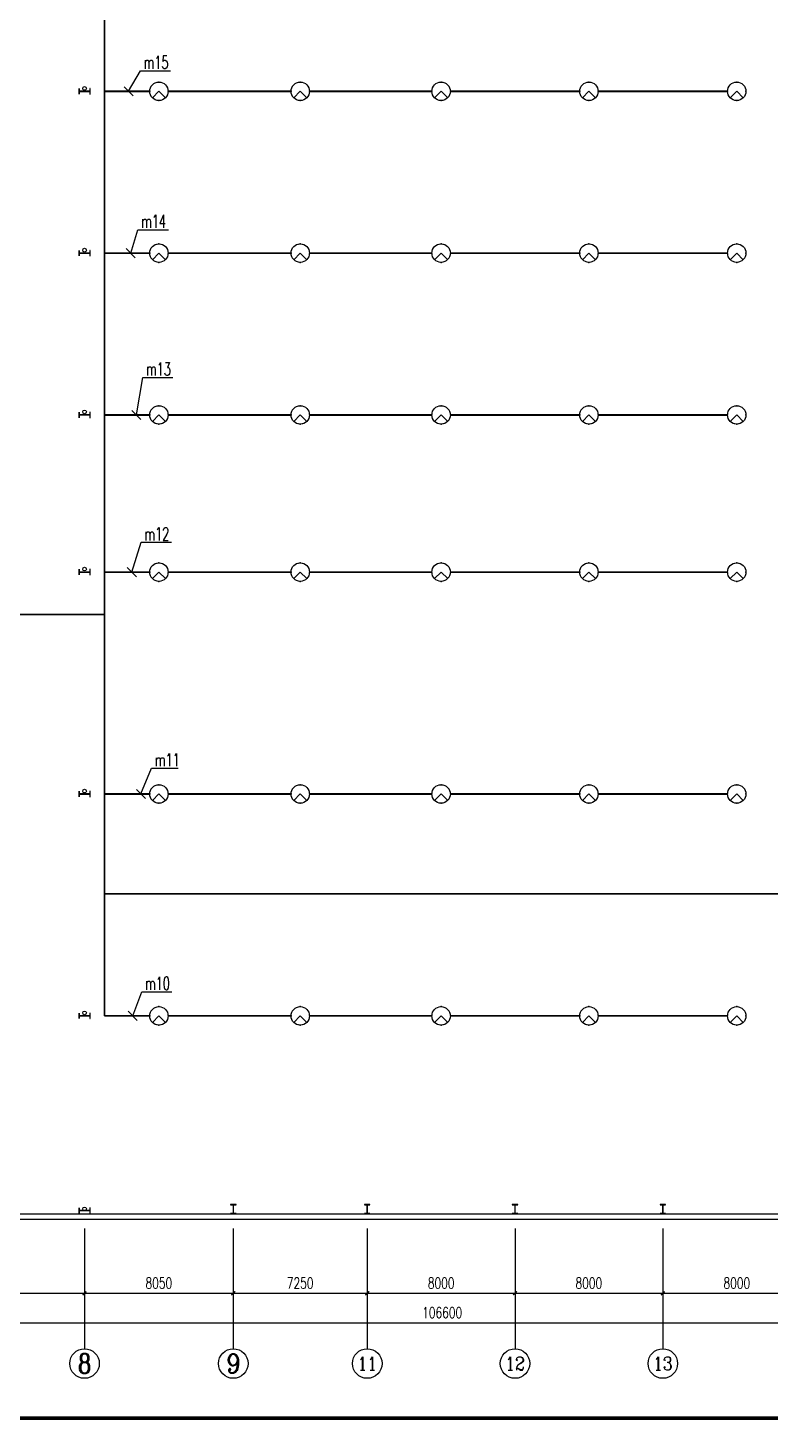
# Model space of a CAD drawing. Extents: x 69728788 to 150676229, y 20327566 to 43663798.
# Drawn here: x 75478521 to 75518701, y 20567066 to 20642363 of the extents above; entities that cross this region are included whole.
import ezdxf
from ezdxf.enums import TextEntityAlignment as Align

# ---------------------------------------------------------------- set-up
doc = ezdxf.new("R2010")
doc.units = 0
doc.header["$LTSCALE"] = 1000
doc.header["$MEASUREMENT"] = 0
doc.layers.get('0').update_dxf_attribs({"linetype": 'CONTINUOUS'})
doc.layers.get('DEFPOINTS').update_dxf_attribs({"linetype": 'CONTINUOUS'})
for name, color, linetype in [('AXIS', 3, 'CONTINUOUS'), ('AXIS_TEXT', 7, 'CONTINUOUS'), ('DIM-照明', 3, 'CONTINUOUS'), ('EQUIP-照明', 3, 'CONTINUOUS'), ('PUB_TITLE', 4, 'CONTINUOUS'), ('WALL', 6, 'CONTINUOUS'), ('WIRE-照明', 1, 'CONTINUOUS'), ('钢柱', 3, 'CONTINUOUS'), ('雨水管', 4, 'CONTINUOUS')]:
    doc.layers.add(name, color=color, linetype=linetype)
doc.styles.add('_TCH_AXIS', font='COMPLEX', dxfattribs={"bigfont": 'GBCBIG'})
doc.styles.add('_TCH_DIM_T3', font='SIMPLEX', dxfattribs={"width": 0.705882, "bigfont": 'GBCBIG'})
doc.styles.add('_TEL_DIM', font='SIMPLEX', dxfattribs={"width": 0.8, "height": 3.5, "bigfont": 'HZTXT'})
doc.styles.add('COMPLEX', font='COMPLEX')
doc.dimstyles.new('_TCH_ARCH&&200', dxfattribs={"dimtxt": 595, "dimasz": 200, "dimexe": 500, "dimexo": 600, "dimgap": 252.5, "dimtad": 1, "dimdec": 0, "dimzin": 0, "dimdsep": 46, "dimtxsty": '_TCH_DIM_T3', "dimblk": 'ARCHTICK', "dimcen": 0.09, "dimclrt": 7, "dimazin": 2, "dimtfac": 1, "dimtdec": 0, "dimtix": 1, "dimtmove": 2, "dimatfit": 3, "dimfxl": 1, "dimtolj": 1, "dimtzin": 0, "dimarcsym": 0})

# ---------------------------------------------------------------- blocks, each defined once
blk = doc.blocks.new('ysg')
at = {"layer": '雨水管'}
for centre in [(75270523, 20639089), (75270523, 20630339), (75270523, 20621589), (75270523, 20613089), (75270523, 20601089), (75270523, 20589089), (75270523, 20578491)]:
    blk.add_circle(centre, 100, dxfattribs=at)
blk = doc.blocks.new('$equip$00002831')
for q in [(-0.354, -0.354), (0.354, -0.354)]:
    blk.add_line((0, 0), q)
at = {"const_width": 0.04}
blk.add_lwpolyline([(0.5, 0, 1), (-0.5, 0, 1), (0.5, 0, -2.700563)], format="xyb", dxfattribs=at)
blk.add_circle((0, 0), 0.5)
for p in [(-0.5, 0), (0, 0.5), (0.5, 0), (0, -0.5)]:
    blk.add_point(p)
at = {"color": 7, "style": '_TEL_DIM', "flags": 1}
for tag in ['A', 'REMARK']:
    blk.add_attdef(tag, text='', height=0.00002, dxfattribs=at).set_placement((0, 0), align=Align.MIDDLE_CENTER)
blk = doc.blocks.new('_ArchTick')
at = {"color": 0, "linetype": 'ByBlock', "const_width": 0.4}
blk.add_lwpolyline([(-0.5, -0.5), (0.5, 0.5)], dxfattribs=at)
blk = doc.blocks.new('*D62')
at = {"layer": 'AXIS', "color": 0, "lineweight": -2, "transparency": 16777216}
for p, q in [((75472641, 20576829), (75472641, 20573429)), ((75481591, 20576829), (75481591, 20573429)), ((75472641, 20573929), (75481591, 20573929))]:
    blk.add_line(p, q, dxfattribs=at)
at = {"layer": 'DEFPOINTS', "color": 0, "transparency": 16777216}
for p in [(75472641, 20577429), (75481591, 20577429), (75481591, 20573929)]:
    blk.add_point(p, dxfattribs=at)
at = {"layer": 'AXIS', "color": 0, "lineweight": -2, "transparency": 16777216, "xscale": 200, "yscale": 200, "zscale": 200, "rotation": 180}
blk.add_blockref('_ArchTick', (75472641, 20573929), dxfattribs=at)
at = {"layer": 'AXIS', "color": 0, "lineweight": -2, "transparency": 16777216, "xscale": 200, "yscale": 200, "zscale": 200}
blk.add_blockref('_ArchTick', (75481591, 20573929), dxfattribs=at)
at = {"layer": 'AXIS', "color": 7, "transparency": 16777216, "insert": (75477116, 20574479), "char_height": 595, "attachment_point": 5, "style": '_TCH_DIM_T3'}
blk.add_mtext('\\A1;8950', dxfattribs=at)
blk = doc.blocks.new('*D63')
at = {"layer": 'AXIS', "color": 0, "lineweight": -2, "transparency": 16777216}
for p, q in [((75481591, 20576829), (75481591, 20573429)), ((75489641, 20576829), (75489641, 20573429)), ((75481591, 20573929), (75489641, 20573929))]:
    blk.add_line(p, q, dxfattribs=at)
at = {"layer": 'DEFPOINTS', "color": 0, "transparency": 16777216}
for p in [(75481591, 20577429), (75489641, 20577429), (75489641, 20573929)]:
    blk.add_point(p, dxfattribs=at)
at = {"layer": 'AXIS', "color": 0, "lineweight": -2, "transparency": 16777216, "xscale": 200, "yscale": 200, "zscale": 200, "rotation": 180}
blk.add_blockref('_ArchTick', (75481591, 20573929), dxfattribs=at)
at = {"layer": 'AXIS', "color": 0, "lineweight": -2, "transparency": 16777216, "xscale": 200, "yscale": 200, "zscale": 200}
blk.add_blockref('_ArchTick', (75489641, 20573929), dxfattribs=at)
at = {"layer": 'AXIS', "color": 7, "transparency": 16777216, "insert": (75485616, 20574479), "char_height": 595, "attachment_point": 5, "style": '_TCH_DIM_T3'}
blk.add_mtext('\\A1;8050', dxfattribs=at)
blk = doc.blocks.new('*D64')
at = {"layer": 'AXIS', "color": 0, "lineweight": -2, "transparency": 16777216}
for p, q in [((75489641, 20576829), (75489641, 20573429)), ((75496891, 20576829), (75496891, 20573429)), ((75489641, 20573929), (75496891, 20573929))]:
    blk.add_line(p, q, dxfattribs=at)
at = {"layer": 'DEFPOINTS', "color": 0, "transparency": 16777216}
for p in [(75489641, 20577429), (75496891, 20577429), (75496891, 20573929)]:
    blk.add_point(p, dxfattribs=at)
at = {"layer": 'AXIS', "color": 0, "lineweight": -2, "transparency": 16777216, "xscale": 200, "yscale": 200, "zscale": 200, "rotation": 180}
blk.add_blockref('_ArchTick', (75489641, 20573929), dxfattribs=at)
at = {"layer": 'AXIS', "color": 0, "lineweight": -2, "transparency": 16777216, "xscale": 200, "yscale": 200, "zscale": 200}
blk.add_blockref('_ArchTick', (75496891, 20573929), dxfattribs=at)
at = {"layer": 'AXIS', "color": 7, "transparency": 16777216, "insert": (75493266, 20574479), "char_height": 595, "attachment_point": 5, "style": '_TCH_DIM_T3'}
blk.add_mtext('\\A1;7250', dxfattribs=at)
blk = doc.blocks.new('*D65')
at = {"layer": 'AXIS', "color": 0, "lineweight": -2, "transparency": 16777216}
for p, q in [((75496891, 20576829), (75496891, 20573429)), ((75504891, 20576829), (75504891, 20573429)), ((75496891, 20573929), (75504891, 20573929))]:
    blk.add_line(p, q, dxfattribs=at)
at = {"layer": 'DEFPOINTS', "color": 0, "transparency": 16777216}
for p in [(75496891, 20577429), (75504891, 20577429), (75504891, 20573929)]:
    blk.add_point(p, dxfattribs=at)
at = {"layer": 'AXIS', "color": 0, "lineweight": -2, "transparency": 16777216, "xscale": 200, "yscale": 200, "zscale": 200, "rotation": 180}
blk.add_blockref('_ArchTick', (75496891, 20573929), dxfattribs=at)
at = {"layer": 'AXIS', "color": 0, "lineweight": -2, "transparency": 16777216, "xscale": 200, "yscale": 200, "zscale": 200}
blk.add_blockref('_ArchTick', (75504891, 20573929), dxfattribs=at)
at = {"layer": 'AXIS', "color": 7, "transparency": 16777216, "insert": (75500891, 20574479), "char_height": 595, "attachment_point": 5, "style": '_TCH_DIM_T3'}
blk.add_mtext('\\A1;8000', dxfattribs=at)
blk = doc.blocks.new('*D66')
at = {"layer": 'AXIS', "color": 0, "lineweight": -2, "transparency": 16777216}
for p, q in [((75504891, 20576829), (75504891, 20573429)), ((75512891, 20576829), (75512891, 20573429)), ((75504891, 20573929), (75512891, 20573929))]:
    blk.add_line(p, q, dxfattribs=at)
at = {"layer": 'DEFPOINTS', "color": 0, "transparency": 16777216}
for p in [(75504891, 20577429), (75512891, 20577429), (75512891, 20573929)]:
    blk.add_point(p, dxfattribs=at)
at = {"layer": 'AXIS', "color": 0, "lineweight": -2, "transparency": 16777216, "xscale": 200, "yscale": 200, "zscale": 200, "rotation": 180}
blk.add_blockref('_ArchTick', (75504891, 20573929), dxfattribs=at)
at = {"layer": 'AXIS', "color": 0, "lineweight": -2, "transparency": 16777216, "xscale": 200, "yscale": 200, "zscale": 200}
blk.add_blockref('_ArchTick', (75512891, 20573929), dxfattribs=at)
at = {"layer": 'AXIS', "color": 7, "transparency": 16777216, "insert": (75508891, 20574479), "char_height": 595, "attachment_point": 5, "style": '_TCH_DIM_T3'}
blk.add_mtext('\\A1;8000', dxfattribs=at)
blk = doc.blocks.new('*D67')
at = {"layer": 'AXIS', "color": 0, "lineweight": -2, "transparency": 16777216}
for p, q in [((75512891, 20576829), (75512891, 20573429)), ((75520891, 20576829), (75520891, 20573429)), ((75512891, 20573929), (75520891, 20573929))]:
    blk.add_line(p, q, dxfattribs=at)
at = {"layer": 'DEFPOINTS', "color": 0, "transparency": 16777216}
for p in [(75512891, 20577429), (75520891, 20577429), (75520891, 20573929)]:
    blk.add_point(p, dxfattribs=at)
at = {"layer": 'AXIS', "color": 0, "lineweight": -2, "transparency": 16777216, "xscale": 200, "yscale": 200, "zscale": 200, "rotation": 180}
blk.add_blockref('_ArchTick', (75512891, 20573929), dxfattribs=at)
at = {"layer": 'AXIS', "color": 0, "lineweight": -2, "transparency": 16777216, "xscale": 200, "yscale": 200, "zscale": 200}
blk.add_blockref('_ArchTick', (75520891, 20573929), dxfattribs=at)
at = {"layer": 'AXIS', "color": 7, "transparency": 16777216, "insert": (75516891, 20574479), "char_height": 595, "attachment_point": 5, "style": '_TCH_DIM_T3'}
blk.add_mtext('\\A1;8000', dxfattribs=at)
blk = doc.blocks.new('*D73')
at = {"layer": 'AXIS', "color": 0, "lineweight": -2, "transparency": 16777216}
for p, q in [((75447641, 20576829), (75447641, 20571829)), ((75554241, 20576829), (75554241, 20571829)), ((75447641, 20572329), (75554241, 20572329))]:
    blk.add_line(p, q, dxfattribs=at)
at = {"layer": 'DEFPOINTS', "color": 0, "transparency": 16777216}
for p in [(75447641, 20577429), (75554241, 20577429), (75554241, 20572329)]:
    blk.add_point(p, dxfattribs=at)
at = {"layer": 'AXIS', "color": 0, "lineweight": -2, "transparency": 16777216, "xscale": 200, "yscale": 200, "zscale": 200, "rotation": 180}
blk.add_blockref('_ArchTick', (75447641, 20572329), dxfattribs=at)
at = {"layer": 'AXIS', "color": 0, "lineweight": -2, "transparency": 16777216, "xscale": 200, "yscale": 200, "zscale": 200}
blk.add_blockref('_ArchTick', (75554241, 20572329), dxfattribs=at)
at = {"layer": 'AXIS', "color": 7, "transparency": 16777216, "insert": (75500941, 20572879), "char_height": 595, "attachment_point": 5, "style": '_TCH_DIM_T3'}
blk.add_mtext('\\A1;106600', dxfattribs=at)
blk = doc.blocks.new('_AXISO')
blk.add_circle((0, 0), 0.5)
at = {"layer": 'AXIS_TEXT', "style": 'COMPLEX', "width": 1.041667}
blk.add_attdef('A', text='', height=0.56, dxfattribs=at).set_placement((-0.25, -0.28), (0.25, -0.28), align=Align.FIT)

msp = doc.modelspace()

# ---------------------------------------------------------------- linework, layer by layer
at = {"layer": 'AXIS'}
for p, q in [((75481590.8, 20577429.3), (75481590.8, 20570929.3)), ((75489640.8, 20577429.3), (75489640.8, 20570929.3)), ((75496891.2, 20577429.3), (75496891.2, 20570929.3)), ((75504891.2, 20577429.3), (75504891.2, 20570929.3)), ((75512891.2, 20577429.3), (75512891.2, 20570929.3))]:
    msp.add_line(p, q, dxfattribs=at)
at = {"layer": 'DIM-照明'}
for p, q in [((75483726.9, 20639176.8), (75484221.8, 20638681.8)), ((75483840.5, 20630426.8), (75484335.4, 20629931.8)), ((75484149, 20621676.8), (75484643.9, 20621181.8)), ((75483900.9, 20613176.8), (75484395.9, 20612681.8)), ((75484396.3, 20601176.8), (75484891.2, 20600681.8)), ((75483949.7, 20589176.8), (75484444.7, 20588681.8))]:
    msp.add_line(p, q, dxfattribs=at)
for points in [[(75483974.4, 20638929.3), (75484612.8, 20640046.4)], [(75484612.8, 20640046.4), (75486242.8, 20640046.4)], [(75484087.9, 20630179.3), (75484481.2, 20631444.8)], [(75484481.2, 20631444.8), (75486132.5, 20631444.8)], [(75484396.5, 20621429.3), (75484747.7, 20623458.6)], [(75484747.7, 20623458.6), (75486377.7, 20623458.6)], [(75484148.4, 20612929.3), (75484658.9, 20614544.6)], [(75484658.9, 20614544.6), (75486288.9, 20614544.6)], [(75484643.7, 20600929.3), (75485222.6, 20602326.4)], [(75485222.6, 20602326.4), (75486660.6, 20602326.4)], [(75484197.2, 20588929.3), (75484694.3, 20590237)], [(75484694.3, 20590237), (75486324.3, 20590237)]]:
    msp.add_lwpolyline(points, dxfattribs=at)
at = {"layer": 'PUB_TITLE', "const_width": 200}
msp.add_lwpolyline([(75435225.1, 20567166.1), (75596425.1, 20567166.1), (75596425.1, 20681966.1), (75435225.1, 20681966.1)], close=True, dxfattribs=at)
at = {"layer": 'WALL'}
for p, q in [((75447641.2, 20577929.3), (75554241.2, 20577929.3)), ((75448141.2, 20578229.3), (75553941.2, 20578229.3))]:
    msp.add_line(p, q, dxfattribs=at)
at = {"layer": 'WIRE-照明', "linetype": 'Continuous', "const_width": 100}
for points in [[(75482668.7, 20588929.3), (75482668.7, 20666304.3)], [(75482668.7, 20638929.3), (75485115.8, 20638929.3)], [(75486115.8, 20638929.3), (75492766, 20638929.3)], [(75493766, 20638929.3), (75500391.2, 20638929.3)], [(75501391.2, 20638929.3), (75508391.2, 20638929.3)], [(75509391.2, 20638929.3), (75516391.2, 20638929.3)], [(75482668.7, 20630179.3), (75485115.8, 20630179.3)], [(75486115.8, 20630179.3), (75492766, 20630179.3)], [(75493766, 20630179.3), (75500391.2, 20630179.3)], [(75501391.2, 20630179.3), (75508391.2, 20630179.3)], [(75509391.2, 20630179.3), (75516391.2, 20630179.3)], [(75482668.7, 20621429.3), (75485115.8, 20621429.3)], [(75486115.8, 20621429.3), (75492766, 20621429.3)], [(75493766, 20621429.3), (75500391.2, 20621429.3)], [(75501391.2, 20621429.3), (75508391.2, 20621429.3)], [(75509391.2, 20621429.3), (75516391.2, 20621429.3)], [(75482668.7, 20612929.3), (75485115.8, 20612929.3)], [(75486115.8, 20612929.3), (75492766, 20612929.3)], [(75493766, 20612929.3), (75500391.2, 20612929.3)], [(75501391.2, 20612929.3), (75508391.2, 20612929.3)], [(75509391.2, 20612929.3), (75516391.2, 20612929.3)], [(75448741.2, 20610637.8), (75482668.7, 20610637.8)], [(75482668.7, 20600929.3), (75485115.8, 20600929.3)], [(75486115.8, 20600929.3), (75492766, 20600929.3)], [(75493766, 20600929.3), (75500391.2, 20600929.3)], [(75501391.2, 20600929.3), (75508391.2, 20600929.3)], [(75509391.2, 20600929.3), (75516391.2, 20600929.3)], [(75482668.7, 20595530.6), (75523223.4, 20595530.6)], [(75482668.7, 20588929.3), (75485115.8, 20588929.3)], [(75486115.8, 20588929.3), (75492766, 20588929.3)], [(75493766, 20588929.3), (75500391.2, 20588929.3)], [(75501391.2, 20588929.3), (75508391.2, 20588929.3)], [(75509391.2, 20588929.3), (75516391.2, 20588929.3)]]:
    msp.add_lwpolyline(points, dxfattribs=at)
at = {"layer": '钢柱'}
for points in [[(75481290.8, 20639079.3), (75481290.8, 20638779.3), (75481302.8, 20638779.3), (75481302.8, 20638925.3), (75481878.8, 20638925.3), (75481878.8, 20638779.3), (75481890.8, 20638779.3), (75481890.8, 20639079.3), (75481878.8, 20639079.3), (75481878.8, 20638933.3), (75481302.8, 20638933.3), (75481302.8, 20639079.3)], [(75481290.8, 20630329.3), (75481290.8, 20630029.3), (75481302.8, 20630029.3), (75481302.8, 20630175.3), (75481878.8, 20630175.3), (75481878.8, 20630029.3), (75481890.8, 20630029.3), (75481890.8, 20630329.3), (75481878.8, 20630329.3), (75481878.8, 20630183.3), (75481302.8, 20630183.3), (75481302.8, 20630329.3)], [(75481290.8, 20621579.3), (75481290.8, 20621279.3), (75481302.8, 20621279.3), (75481302.8, 20621425.3), (75481878.8, 20621425.3), (75481878.8, 20621279.3), (75481890.8, 20621279.3), (75481890.8, 20621579.3), (75481878.8, 20621579.3), (75481878.8, 20621433.3), (75481302.8, 20621433.3), (75481302.8, 20621579.3)], [(75481290.8, 20613079.3), (75481290.8, 20612779.3), (75481302.8, 20612779.3), (75481302.8, 20612925.3), (75481878.8, 20612925.3), (75481878.8, 20612779.3), (75481890.8, 20612779.3), (75481890.8, 20613079.3), (75481878.8, 20613079.3), (75481878.8, 20612933.3), (75481302.8, 20612933.3), (75481302.8, 20613079.3)], [(75481290.8, 20601079.3), (75481290.8, 20600779.3), (75481302.8, 20600779.3), (75481302.8, 20600925.3), (75481878.8, 20600925.3), (75481878.8, 20600779.3), (75481890.8, 20600779.3), (75481890.8, 20601079.3), (75481878.8, 20601079.3), (75481878.8, 20600933.3), (75481302.8, 20600933.3), (75481302.8, 20601079.3)], [(75481290.8, 20589079.3), (75481290.8, 20588779.3), (75481302.8, 20588779.3), (75481302.8, 20588925.3), (75481878.8, 20588925.3), (75481878.8, 20588779.3), (75481890.8, 20588779.3), (75481890.8, 20589079.3), (75481878.8, 20589079.3), (75481878.8, 20588933.3), (75481302.8, 20588933.3), (75481302.8, 20589079.3)], [(75481290.8, 20578554.3), (75481290.8, 20578254.3), (75481302.8, 20578254.3), (75481302.8, 20578400.3), (75481878.8, 20578400.3), (75481878.8, 20578254.3), (75481890.8, 20578254.3), (75481890.8, 20578554.3), (75481878.8, 20578554.3), (75481878.8, 20578408.3), (75481302.8, 20578408.3), (75481302.8, 20578554.3)], [(75489490.4, 20578229.3), (75489790.4, 20578229.3), (75489790.4, 20578241.3), (75489645.4, 20578241.3), (75489645.4, 20578717.3), (75489790.4, 20578717.3), (75489790.4, 20578729.3), (75489490.4, 20578729.3), (75489490.4, 20578717.3), (75489635.4, 20578717.3), (75489635.4, 20578241.3), (75489490.4, 20578241.3)], [(75496740.8, 20578229.3), (75497040.8, 20578229.3), (75497040.8, 20578241.3), (75496895.8, 20578241.3), (75496895.8, 20578717.3), (75497040.8, 20578717.3), (75497040.8, 20578729.3), (75496740.8, 20578729.3), (75496740.8, 20578717.3), (75496885.8, 20578717.3), (75496885.8, 20578241.3), (75496740.8, 20578241.3)], [(75504740.8, 20578229.3), (75505040.8, 20578229.3), (75505040.8, 20578241.3), (75504895.8, 20578241.3), (75504895.8, 20578717.3), (75505040.8, 20578717.3), (75505040.8, 20578729.3), (75504740.8, 20578729.3), (75504740.8, 20578717.3), (75504885.8, 20578717.3), (75504885.8, 20578241.3), (75504740.8, 20578241.3)], [(75512740.8, 20578229.3), (75513040.8, 20578229.3), (75513040.8, 20578241.3), (75512895.8, 20578241.3), (75512895.8, 20578717.3), (75513040.8, 20578717.3), (75513040.8, 20578729.3), (75512740.8, 20578729.3), (75512740.8, 20578717.3), (75512885.8, 20578717.3), (75512885.8, 20578241.3), (75512740.8, 20578241.3)]]:
    msp.add_lwpolyline(points, close=True, dxfattribs=at)

# ---------------------------------------------------------------- block references
msp.add_blockref('ysg', (211067.7, 0))
at = {"layer": 'AXIS'}
ref = msp.add_blockref('_AXISO', (75481590.8, 20570129.3), dxfattribs=dict(at, xscale=1600, yscale=1600, zscale=1600))
ref.add_attrib('A', '8', dxfattribs={"layer": 'AXIS_TEXT', "height": 1033.1, "style": '_TCH_AXIS', "width": 1.097143}).set_placement((75481212.9, 20569612.7), (75481968.6, 20569612.7), align=Align.FIT)
ref = msp.add_blockref('_AXISO', (75489640.8, 20570129.3), dxfattribs=dict(at, xscale=1600, yscale=1600, zscale=1600))
ref.add_attrib('A', '9', dxfattribs={"layer": 'AXIS_TEXT', "height": 1033.1, "style": '_TCH_AXIS', "width": 1.097143}).set_placement((75489262.9, 20569612.7), (75490018.6, 20569612.7), align=Align.FIT)
ref = msp.add_blockref('_AXISO', (75496891.2, 20570129.3), dxfattribs=dict(at, xscale=1600, yscale=1600, zscale=1600))
ref.add_attrib('A', '11', dxfattribs={"layer": 'AXIS_TEXT', "height": 716.69, "style": '_TCH_AXIS', "width": 1.294798}).set_placement((75496360.9, 20569771), (75497421.4, 20569771), align=Align.FIT)
ref = msp.add_blockref('_AXISO', (75504891.2, 20570129.3), dxfattribs=dict(at, xscale=1600, yscale=1600, zscale=1600))
ref.add_attrib('A', '12', dxfattribs={"layer": 'AXIS_TEXT', "height": 716.69, "style": '_TCH_AXIS', "width": 1.071557}).set_placement((75504360.9, 20569771), (75505421.4, 20569771), align=Align.FIT)
ref = msp.add_blockref('_AXISO', (75512891.2, 20570129.3), dxfattribs=dict(at, xscale=1600, yscale=1600, zscale=1600))
ref.add_attrib('A', '13', dxfattribs={"layer": 'AXIS_TEXT', "height": 722.35, "style": '_TCH_AXIS', "width": 1.05931}).set_placement((75512362.8, 20569768.1), (75513419.5, 20569768.1), align=Align.FIT)
at = {"layer": 'EQUIP-照明', "xscale": 1000, "yscale": 1000, "zscale": 1000}
for p in [(75485615.8, 20638929.3), (75493266, 20638929.3), (75500891.2, 20638929.3), (75508891.2, 20638929.3), (75516891.2, 20638929.3), (75485615.8, 20630179.3), (75493266, 20630179.3), (75500891.2, 20630179.3), (75508891.2, 20630179.3), (75516891.2, 20630179.3), (75485615.8, 20621429.3), (75493266, 20621429.3), (75500891.2, 20621429.3), (75508891.2, 20621429.3), (75516891.2, 20621429.3), (75485615.8, 20612929.3), (75493266, 20612929.3), (75500891.2, 20612929.3), (75508891.2, 20612929.3), (75516891.2, 20612929.3), (75485615.8, 20600929.3), (75493266, 20600929.3), (75500891.2, 20600929.3), (75508891.2, 20600929.3), (75516891.2, 20600929.3), (75485615.8, 20588929.3), (75493266, 20588929.3), (75500891.2, 20588929.3), (75508891.2, 20588929.3), (75516891.2, 20588929.3)]:
    msp.add_blockref('$equip$00002831', p, dxfattribs=at)

# ---------------------------------------------------------------- texts
at = {"layer": 'DIM-照明', "color": 7, "style": '_TEL_DIM', "width": 0.64}
for s, p in [('m15', (75484787.8, 20640146.4)), ('m14', (75484656.2, 20631544.8)), ('m13', (75484922.7, 20623558.6)), ('m12', (75484833.9, 20614644.6)), ('m11', (75485397.6, 20602426.4)), ('m10', (75484869.3, 20590337))]:
    msp.add_text(s, height=700, dxfattribs=at).set_placement(p)

# ---------------------------------------------------------------- dimensions: what is measured, and where the dimension line sits
at = {"layer": 'AXIS'}
for p1, p2, distance, picture, middle in [((75447641.2, 20577429.3), (75554241.2, 20577429.3), -5100, '*D73', (75500941.2, 20572879.3)), ((75472641.2, 20577429.3), (75481590.8, 20577429.3), -3500, '*D62', (75477116, 20574479.3)), ((75481590.8, 20577429.3), (75489640.8, 20577429.3), -3500, '*D63', (75485615.8, 20574479.3)), ((75489640.8, 20577429.3), (75496891.2, 20577429.3), -3500, '*D64', (75493266, 20574479.3)), ((75496891.2, 20577429.3), (75504891.2, 20577429.3), -3500, '*D65', (75500891.2, 20574479.3)), ((75504891.2, 20577429.3), (75512891.2, 20577429.3), -3500, '*D66', (75508891.2, 20574479.3)), ((75512891.2, 20577429.3), (75520891.2, 20577429.3), -3500, '*D67', (75516891.2, 20574479.3))]:
    dim = msp.add_aligned_dim(p1=p1, p2=p2, distance=distance, dimstyle='_TCH_ARCH&&200', dxfattribs=at)
    dim.commit()
    dim.dimension.update_dxf_attribs({"geometry": picture, "text_midpoint": middle})

doc.saveas('drawing.dxf')
